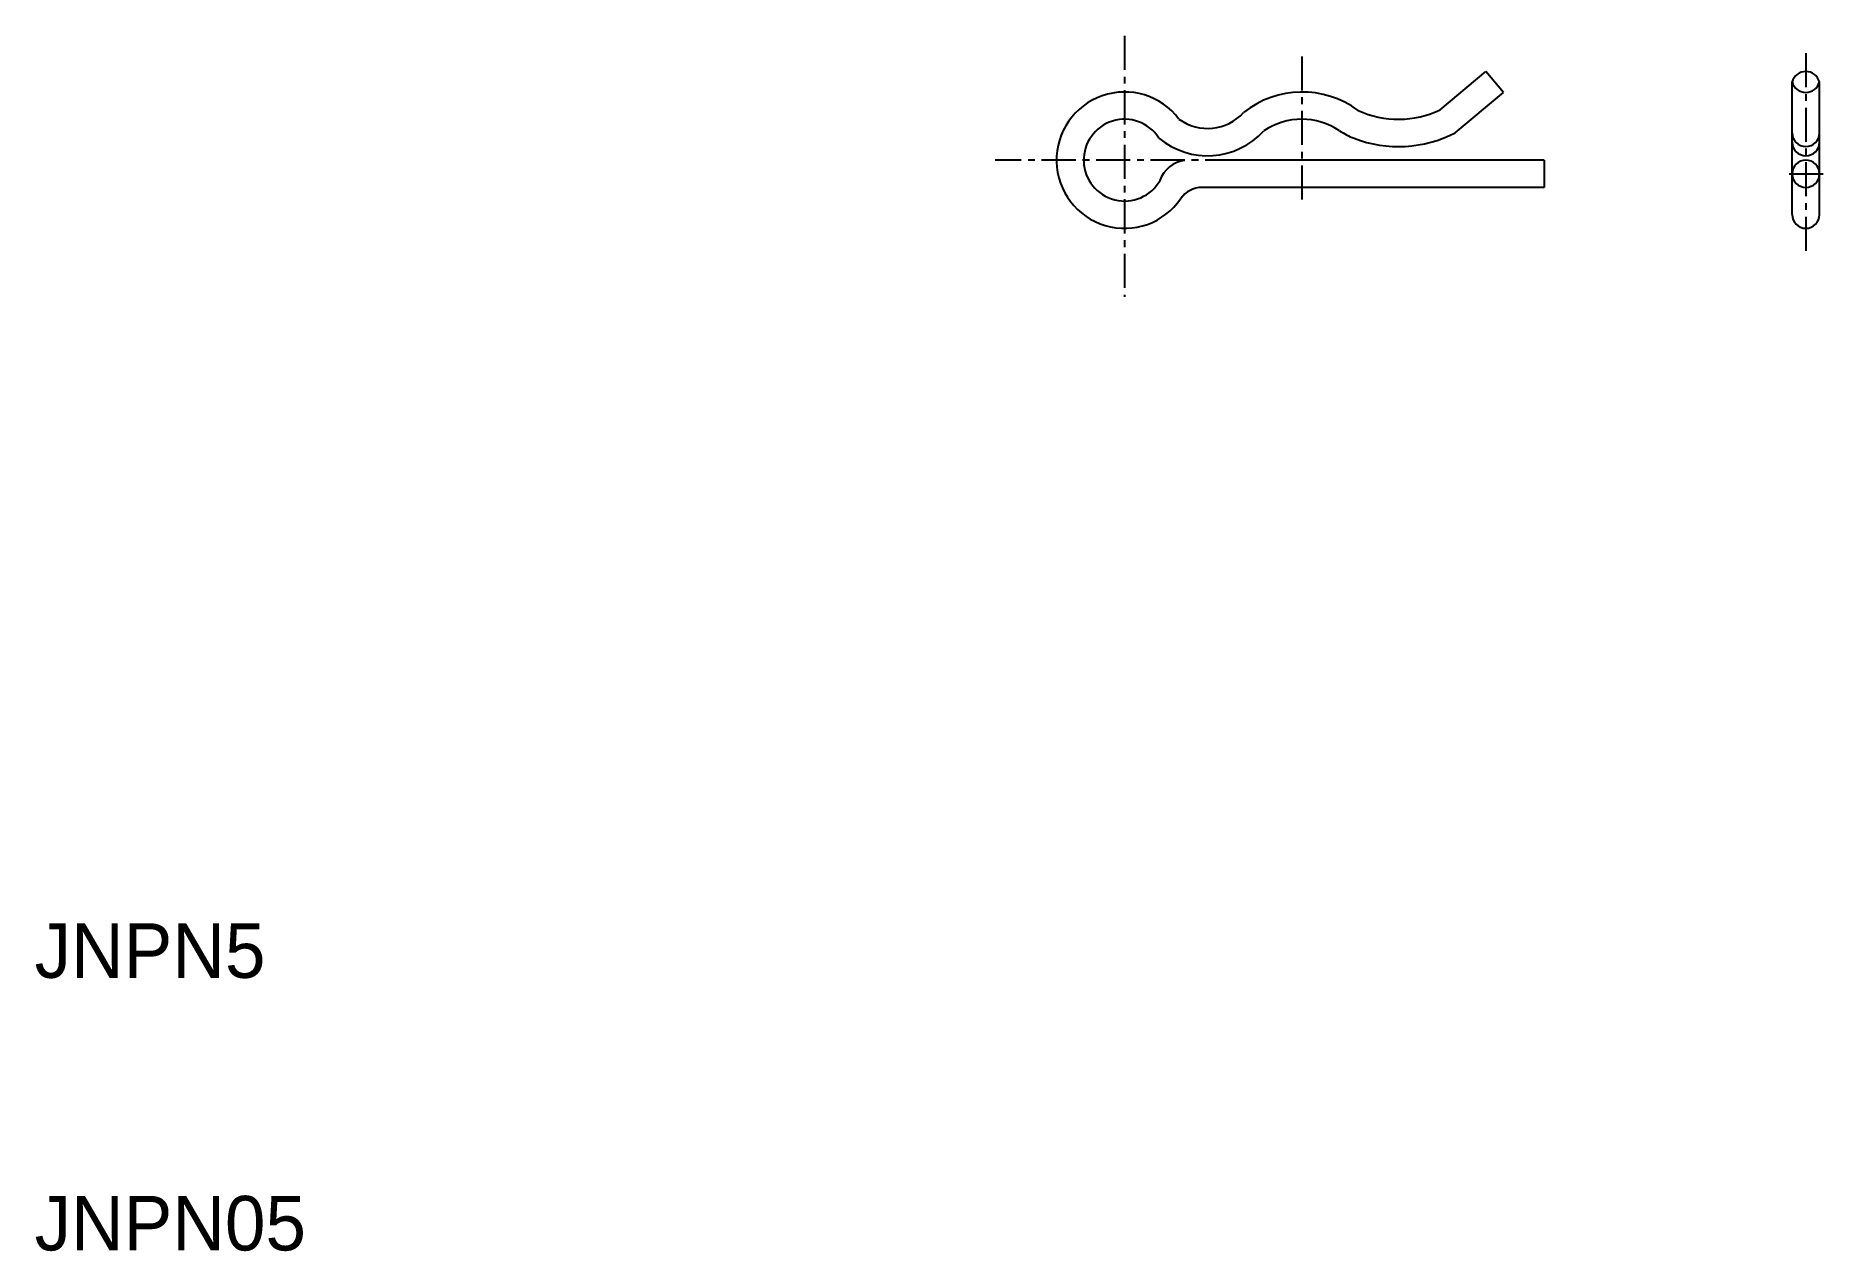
# Model space of a CAD drawing. Extents: x 10 to 75.7, y 10 to 54.6.
import ezdxf

# ---------------------------------------------------------------- set-up
doc = ezdxf.new("R2010")
doc.units = 0
doc.linetypes.add('CENTER', pattern=[2, 1.25, -0.25, 0.25, -0.25])
doc.layers.get('0').update_dxf_attribs({"linetype": 'CONTINUOUS'})
doc.layers.add('CENTER', color=1, linetype='CENTER')

msp = doc.modelspace()

# ---------------------------------------------------------------- linework, layer by layer
at = {"color": 7, "linetype": 'CONTINUOUS'}
for p, q in [((61.585888, 51.847921), (63.257212, 53.250329)), ((63.9, 52.484284), (63.257212, 53.250329)), ((74.5, 48), (74.5, 52.867306)), ((75.5, 48), (75.5, 52.867306)), ((62.137845, 51.005661), (63.9, 52.484284)), ((65.4, 50), (53.822689, 50)), ((65.4, 50), (65.4, 49)), ((65.4, 49), (52.843509, 49))]:
    msp.add_line(p, q, dxfattribs=at)
for centre, radius, start, end in [((75, 52.732466), 0.517863, 15.092561, 164.907439), ((75, 53.002147), 0.517863, 195.092561, 344.907439), ((50, 50), 2.5, 37.065545, 325.677021), ((56.518142, 49.041823), 3.4567, 53.612574, 128.444839), ((50, 50), 1.5, 32.768655, 330.411256), ((53.047512, 52.944464), 1.781819, 233.788328, 317.867519), ((56.5, 49), 2.5, 56.182349, 123.76592), ((60.052439, 55.051528), 3.551698, 245.308915, 295.57873), ((53.047512, 52.944464), 2.781819, 230.051105, 317.867523), ((59.381824, 53.30195), 2.678, 236.182349, 249.028129), ((60.052439, 55.051528), 4.551698, 249.028129, 297.268439), ((75, 51), 0.5, 180, 0), ((75, 50.662645), 0.5, 180, 0), ((52.338825, 48.900883), 1.096832, 96.503505, 161.440105), ((75, 49.5), 0.5, 0, 180), ((75, 49.5), 0.5, 180, 0), ((52.843509, 48.05481), 0.94519, 90, 145.486393), ((75, 48), 0.5, 180, 0)]:
    msp.add_arc(centre, radius, start, end, dxfattribs=at)
at = {"layer": 'CENTER', "color": 1, "linetype": 'CENTER'}
for p, q in [((50, 54.562593), (50, 44.98645)), ((75, 53.922388), (75, 46.635732)), ((56.5, 53.807872), (56.5, 48.467696)), ((54.206767, 50), (45.250188, 50)), ((74.388277, 49.5), (75.676264, 49.5))]:
    msp.add_line(p, q, dxfattribs=at)

# ---------------------------------------------------------------- texts
at = {"color": 7, "linetype": 'CONTINUOUS'}
for s, p in [('JNPN5', (10, 20)), ('JNPN05', (10, 10))]:
    msp.add_text(s, height=2, dxfattribs=at).set_placement(p)

doc.saveas('drawing.dxf')
